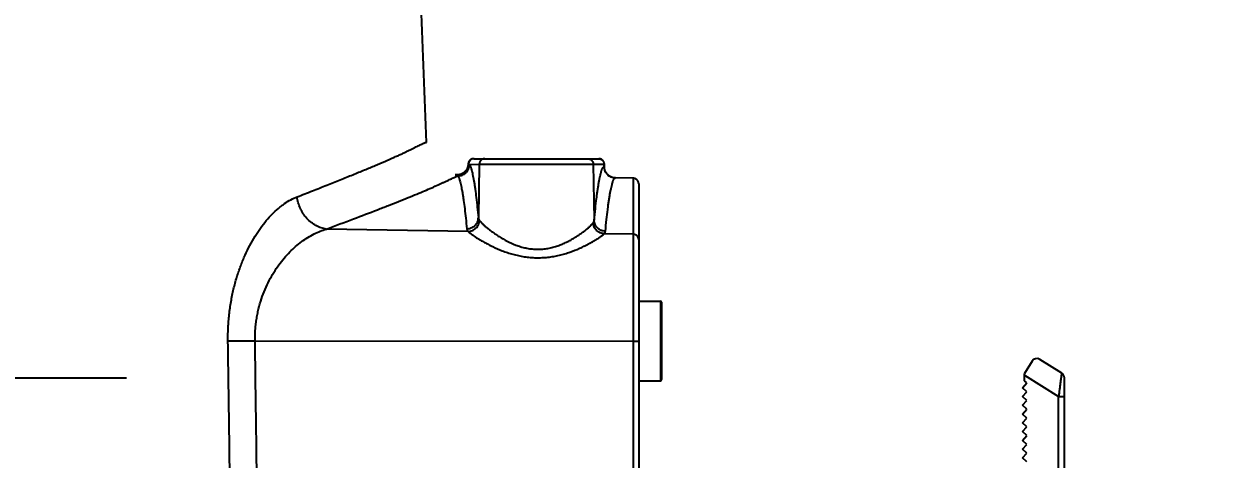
# Model space of a CAD drawing. Header units: millimetres. Extents: x 4086 to 8300, y 123 to 1549.
# Drawn here: x 7043.86 to 7069.96, y 682.67 to 692.22 of the extents above; entities that cross this region are included whole.
import ezdxf

# ---------------------------------------------------------------- set-up
doc = ezdxf.new("R2010")
doc.units = ezdxf.units.MM
doc.layers.add('外形图', color=7, linetype='Continuous')
doc.layers.add('尺寸标注', color=7, linetype='Continuous')
doc.styles.add('思源黑', font='SourceHanSansCN-Normal.ttf')
doc.dimstyles.new('尺寸标注_1_4比例', dxfattribs={"dimtxt": 7, "dimasz": 6, "dimexe": 2, "dimexo": 1.5, "dimgap": 1, "dimtad": 1, "dimdec": 1, "dimlfac": 4, "dimdsep": 46, "dimtxsty": '思源黑', "dimcen": 0.09, "dimadec": 0, "dimazin": 0, "dimtp": 0.01, "dimtm": 0.01, "dimtfac": 1, "dimtdec": 1, "dimtofl": 0, "dimtmove": 0, "dimatfit": 3, "dimfxl": 1, "dimtolj": 1, "dimarcsym": 0})

# ---------------------------------------------------------------- blocks, each defined once
blk = doc.blocks.new('*D773')
at = {"layer": 'Defpoints', "color": 0}
for p in [(7020.362, 711.013), (7034.112, 711.013), (7034.112, 684.456)]:
    blk.add_point(p, dxfattribs=at)
at = {"layer": '尺寸标注', "color": 0, "lineweight": -2}
for p, q in [((7020.362, 709.513), (7020.362, 682.456)), ((7034.112, 709.513), (7034.112, 682.456)), ((7014.362, 684.456), (6988.91, 684.456)), ((7040.112, 684.456), (7046.112, 684.456))]:
    blk.add_line(p, q, dxfattribs=at)
at = {"layer": '尺寸标注', "color": 0}
for points in [[(7014.362, 683.456), (7014.362, 685.456), (7020.362, 684.456)], [(7040.112, 685.456), (7040.112, 683.456), (7034.112, 684.456)]]:
    blk.add_solid(points, dxfattribs=at)
at = {"layer": '尺寸标注', "color": 0, "insert": (6994.768, 689.018), "char_height": 7, "attachment_point": 5, "style": '思源黑'}
blk.add_mtext('\\A1;55', dxfattribs=at)
blk = doc.blocks.new('*D777')
at = {"layer": 'Defpoints', "color": 0}
for p in [(7031.612, 736.013), (7057.329, 648.513), (7087.573, 648.513)]:
    blk.add_point(p, dxfattribs=at)
at = {"layer": '尺寸标注', "color": 0, "lineweight": -2}
for p, q in [((7033.112, 736.013), (7089.573, 736.013)), ((7087.573, 730.013), (7087.573, 654.513)), ((7058.829, 648.513), (7089.573, 648.513))]:
    blk.add_line(p, q, dxfattribs=at)
at = {"layer": '尺寸标注', "color": 0}
for points in [[(7088.573, 730.013), (7086.573, 730.013), (7087.573, 736.013)], [(7086.573, 654.513), (7088.573, 654.513), (7087.573, 648.513)]]:
    blk.add_solid(points, dxfattribs=at)
at = {"layer": '尺寸标注', "color": 0, "insert": (7082.944, 692.263), "char_height": 7, "attachment_point": 5, "rotation": 90, "style": '思源黑'}
blk.add_mtext('\\A1;350', dxfattribs=at)
blk = doc.blocks.new('*D778')
at = {"layer": 'Defpoints', "color": 0}
for p in [(7016.632, 843.388), (7057.329, 648.513), (7111.22, 648.513)]:
    blk.add_point(p, dxfattribs=at)
at = {"layer": '尺寸标注', "color": 0, "lineweight": -2}
for p, q in [((7018.132, 843.388), (7113.22, 843.388)), ((7111.22, 837.388), (7111.22, 654.513)), ((7058.829, 648.513), (7113.22, 648.513))]:
    blk.add_line(p, q, dxfattribs=at)
at = {"layer": '尺寸标注', "color": 0}
for points in [[(7112.22, 837.388), (7110.22, 837.388), (7111.22, 843.388)], [(7110.22, 654.513), (7112.22, 654.513), (7111.22, 648.513)]]:
    blk.add_solid(points, dxfattribs=at)
at = {"layer": '尺寸标注', "color": 0, "insert": (7106.596, 745.95), "char_height": 7, "attachment_point": 5, "rotation": 90, "style": '思源黑'}
blk.add_mtext('\\A1;779.5', dxfattribs=at)

msp = doc.modelspace()

# ---------------------------------------------------------------- linework, layer by layer
at = {"layer": '外形图'}
for p, q in [((7053.6437, 689.1316), (7053.8602, 689.14)), ((7053.741, 689.2628), (7056.4831, 689.2628)), ((7053.8602, 689.14), (7053.8397, 687.9648)), ((7053.8602, 689.14), (7056.6019, 689.14)), ((7056.3639, 689.14), (7056.3854, 687.9105)), ((7056.6029, 689.0846), (7056.6019, 689.14)), ((7056.6019, 689.14), (7056.6081, 689.14)), ((7056.6091, 689.0822), (7056.6081, 689.14)), ((7056.8484, 688.839), (7056.8503, 688.8391)), ((7057.2393, 688.8323), (7056.8503, 688.8391)), ((7057.2393, 688.8323), (7057.2393, 648.6419)), ((7057.3621, 688.7073), (7057.3621, 648.6378)), ((7057.3621, 688.452), (7057.3621, 688.4529)), ((7053.6163, 687.6657), (7050.504, 687.7188)), ((7057.2393, 687.6038), (7056.6023, 687.6147)), ((7057.3621, 686.1378), (7057.8371, 686.1378)), ((7057.8371, 686.1378), (7057.8371, 684.3878)), ((7057.8621, 686.1128), (7057.8621, 684.4128)), ((7057.2393, 685.2515), (7048.9351, 685.257)), ((7066.0011, 684.8165), (7065.835, 684.5509)), ((7066.6513, 684.5576), (7066.1733, 684.8563)), ((7065.8351, 684.3859), (7065.8351, 684.5509)), ((7065.8351, 684.513), (7066.5851, 684.0443)), ((7066.7101, 681.6518), (7066.7101, 684.4516)), ((7057.3621, 684.3878), (7057.8371, 684.3878)), ((7065.7892, 684.2355), (7065.8851, 684.3399)), ((7065.8851, 684.1474), (7065.7892, 684.2355)), ((7065.7892, 684.043), (7065.8851, 684.1474)), ((7065.8851, 684.3399), (7065.8351, 684.3859)), ((7065.8851, 683.9549), (7065.7892, 684.043)), ((7065.7892, 683.8505), (7065.8851, 683.9549)), ((7066.5851, 681.7503), (7066.5851, 684.0443)), ((7065.8851, 683.7624), (7065.7892, 683.8505)), ((7065.7892, 683.658), (7065.8851, 683.7624)), ((7065.8851, 683.5699), (7065.7892, 683.658)), ((7065.7892, 683.4655), (7065.8851, 683.5699)), ((7065.8851, 683.3774), (7065.7892, 683.4655)), ((7065.7892, 683.273), (7065.8851, 683.3774)), ((7065.8851, 683.1849), (7065.7892, 683.273)), ((7065.7892, 683.0805), (7065.8851, 683.1849)), ((7065.8851, 682.9924), (7065.7892, 683.0805)), ((7065.7892, 682.888), (7065.8851, 682.9924)), ((7065.8851, 682.7999), (7065.7892, 682.888)), ((7065.7892, 682.6955), (7065.8851, 682.7999)), ((7065.8851, 682.6074), (7065.7892, 682.6955))]:
    msp.add_line(p, q, dxfattribs=at)
for points in [[(7053.6161, 689.1442), (7053.6159, 689.1396), (7053.6157, 689.1359), (7053.6154, 689.1321), (7053.615, 689.1283), (7053.6146, 689.1245), (7053.6141, 689.1206), (7053.6136, 689.1167), (7053.6129, 689.1128), (7053.6122, 689.1088), (7053.6115, 689.1048), (7053.6106, 689.1008), (7053.6097, 689.0967), (7053.6087, 689.0927), (7053.6077, 689.0886), (7053.6065, 689.0845), (7053.6053, 689.0804), (7053.604, 689.0763), (7053.6026, 689.0722), (7053.6012, 689.0681), (7053.5996, 689.064), (7053.598, 689.0599), (7053.5963, 689.0558), (7053.5945, 689.0517), (7053.5926, 689.0476), (7053.5907, 689.0436), (7053.5886, 689.0396), (7053.5865, 689.0356), (7053.5844, 689.0316), (7053.5821, 689.0277), (7053.5798, 689.0238), (7053.5773, 689.0199), (7053.5749, 689.0161), (7053.5723, 689.0123), (7053.5697, 689.0085), (7053.5669, 689.0048), (7053.5642, 689.0012), (7053.5613, 688.9976), (7053.5584, 688.994), (7053.5554, 688.9905), (7053.5524, 688.9871), (7053.5493, 688.9837), (7053.5461, 688.9804), (7053.5429, 688.9771), (7053.5396, 688.9739), (7053.5363, 688.9708), (7053.5329, 688.9677), (7053.5294, 688.9647), (7053.5259, 688.9617), (7053.5224, 688.9589), (7053.5188, 688.9561), (7053.5151, 688.9533), (7053.5115, 688.9507), (7053.5078, 688.9481), (7053.504, 688.9456), (7053.5002, 688.9432), (7053.4964, 688.9408), (7053.4926, 688.9385), (7053.4888, 688.9363), (7053.4849, 688.9342), (7053.481, 688.9322), (7053.4771, 688.9302), (7053.4732, 688.9283), (7053.4692, 688.9265), (7053.4653, 688.9248), (7053.4614, 688.9232), (7053.4575, 688.9216), (7053.4536, 688.9202), (7053.4497, 688.9188), (7053.4458, 688.9175), (7053.442, 688.9162), (7053.4382, 688.9151), (7053.4344, 688.914), (7053.4307, 688.913), (7053.427, 688.912), (7053.4233, 688.9112), (7053.4196, 688.9103), (7053.416, 688.9096), (7053.4124, 688.9089), (7053.4089, 688.9083), (7053.4054, 688.9077), (7053.402, 688.9072), (7053.3985, 688.9068), (7053.3952, 688.9064), (7053.3918, 688.906), (7053.3886, 688.9057), (7053.3853, 688.9055), (7053.3821, 688.9053), (7053.379, 688.9051), (7053.3759, 688.905), (7053.3728, 688.9049), (7053.3698, 688.9049), (7053.3668, 688.9049), (7053.3638, 688.9049), (7053.3609, 688.905), (7053.3581, 688.9051), (7053.3552, 688.9052), (7053.3524, 688.9054), (7053.3497, 688.9056), (7053.347, 688.9058), (7053.3443, 688.906), (7053.3416, 688.9063), (7053.339, 688.9066), (7053.3364, 688.9069), (7053.3339, 688.9073), (7053.3314, 688.9077), (7053.3293, 688.908)], [(7053.741, 689.2628), (7053.7389, 689.2628), (7053.7366, 689.2627), (7053.7341, 689.2626), (7053.7316, 689.2624), (7053.729, 689.2622), (7053.7265, 689.262), (7053.724, 689.2616), (7053.7215, 689.2613), (7053.7189, 689.2608), (7053.7165, 689.2604), (7053.714, 689.2599), (7053.7115, 689.2593), (7053.709, 689.2587), (7053.7066, 689.258), (7053.7041, 689.2573), (7053.7017, 689.2565), (7053.6993, 689.2557), (7053.6969, 689.2548), (7053.6945, 689.2539), (7053.6922, 689.2529), (7053.6899, 689.2519), (7053.6876, 689.2508), (7053.6853, 689.2497), (7053.683, 689.2486), (7053.6808, 689.2474), (7053.6785, 689.2461), (7053.6764, 689.2448), (7053.6742, 689.2435), (7053.6721, 689.2421), (7053.67, 689.2407), (7053.6679, 689.2392), (7053.6658, 689.2377), (7053.6638, 689.2362), (7053.6618, 689.2346), (7053.6599, 689.2329), (7053.658, 689.2313), (7053.6561, 689.2296), (7053.6542, 689.2278), (7053.6524, 689.226), (7053.6506, 689.2242), (7053.6489, 689.2224), (7053.6472, 689.2205), (7053.6455, 689.2185), (7053.6439, 689.2166), (7053.6423, 689.2146), (7053.6408, 689.2126), (7053.6393, 689.2105), (7053.6378, 689.2084), (7053.6364, 689.2063), (7053.635, 689.2042), (7053.6337, 689.202), (7053.6324, 689.1998), (7053.6312, 689.1976), (7053.63, 689.1954), (7053.6289, 689.1931), (7053.6278, 689.1908), (7053.6267, 689.1885), (7053.6257, 689.1862), (7053.6247, 689.1838), (7053.6238, 689.1814), (7053.623, 689.179), (7053.6221, 689.1766), (7053.6214, 689.1742), (7053.6207, 689.1718), (7053.62, 689.1693), (7053.6194, 689.1668), (7053.6188, 689.1644), (7053.6183, 689.1619), (7053.6178, 689.1594), (7053.6174, 689.1569), (7053.6171, 689.1544), (7053.6167, 689.1518), (7053.6165, 689.1493), (7053.6163, 689.1468), (7053.6161, 689.1442)], [(7056.6081, 689.14), (7056.608, 689.1423), (7056.6079, 689.1448), (7056.6077, 689.1474), (7056.6075, 689.1499), (7056.6072, 689.1524), (7056.6069, 689.1549), (7056.6065, 689.1574), (7056.6061, 689.1599), (7056.6056, 689.1624), (7056.6051, 689.1648), (7056.6046, 689.1673), (7056.6039, 689.1697), (7056.6033, 689.1722), (7056.6025, 689.1746), (7056.6018, 689.177), (7056.601, 689.1794), (7056.6001, 689.1818), (7056.5992, 689.1841), (7056.5982, 689.1864), (7056.5972, 689.1888), (7056.5962, 689.1911), (7056.5951, 689.1933), (7056.5939, 689.1956), (7056.5927, 689.1978), (7056.5915, 689.2), (7056.5902, 689.2022), (7056.5889, 689.2043), (7056.5875, 689.2065), (7056.5861, 689.2086), (7056.5847, 689.2106), (7056.5832, 689.2127), (7056.5817, 689.2147), (7056.5801, 689.2166), (7056.5785, 689.2186), (7056.5768, 689.2205), (7056.5751, 689.2224), (7056.5734, 689.2242), (7056.5716, 689.226), (7056.5698, 689.2278), (7056.568, 689.2295), (7056.5661, 689.2312), (7056.5642, 689.2329), (7056.5623, 689.2345), (7056.5603, 689.2361), (7056.5583, 689.2376), (7056.5563, 689.2391), (7056.5542, 689.2406), (7056.5521, 689.242), (7056.55, 689.2434), (7056.5479, 689.2447), (7056.5457, 689.246), (7056.5435, 689.2472), (7056.5413, 689.2484), (7056.539, 689.2496), (7056.5368, 689.2507), (7056.5345, 689.2517), (7056.5322, 689.2528), (7056.5298, 689.2537), (7056.5275, 689.2546), (7056.5251, 689.2555), (7056.5227, 689.2563), (7056.5203, 689.2571), (7056.5179, 689.2579), (7056.5155, 689.2585), (7056.513, 689.2592), (7056.5106, 689.2597), (7056.5081, 689.2603), (7056.5056, 689.2608), (7056.5031, 689.2612), (7056.5006, 689.2616), (7056.4981, 689.2619), (7056.4956, 689.2622), (7056.4931, 689.2624), (7056.4906, 689.2626), (7056.4881, 689.2627), (7056.4856, 689.2628), (7056.4831, 689.2628)], [(7056.8503, 688.8391), (7056.8476, 688.8391), (7056.8446, 688.8393), (7056.8417, 688.8394), (7056.8387, 688.8396), (7056.8356, 688.8398), (7056.8326, 688.8401), (7056.8296, 688.8404), (7056.8265, 688.8407), (7056.8234, 688.8411), (7056.8203, 688.8415), (7056.8172, 688.842), (7056.814, 688.8425), (7056.8108, 688.8431), (7056.8076, 688.8437), (7056.8044, 688.8444), (7056.8012, 688.8451), (7056.7979, 688.8458), (7056.7946, 688.8467), (7056.7913, 688.8475), (7056.788, 688.8485), (7056.7847, 688.8494), (7056.7813, 688.8505), (7056.7779, 688.8516), (7056.7745, 688.8528), (7056.7711, 688.854), (7056.7676, 688.8553), (7056.7642, 688.8567), (7056.7607, 688.8581), (7056.7572, 688.8596), (7056.7537, 688.8612), (7056.7501, 688.8628), (7056.7466, 688.8645), (7056.743, 688.8664), (7056.7395, 688.8682), (7056.7359, 688.8702), (7056.7323, 688.8722), (7056.7287, 688.8744), (7056.7251, 688.8766), (7056.7216, 688.8789), (7056.718, 688.8812), (7056.7144, 688.8837), (7056.7109, 688.8862), (7056.7073, 688.8889), (7056.7038, 688.8916), (7056.7003, 688.8944), (7056.6968, 688.8973), (7056.6934, 688.9002), (7056.69, 688.9033), (7056.6866, 688.9064), (7056.6833, 688.9096), (7056.68, 688.9129), (7056.6767, 688.9163), (7056.6735, 688.9197), (7056.6704, 688.9233), (7056.6673, 688.9269), (7056.6643, 688.9305), (7056.6613, 688.9343), (7056.6584, 688.9381), (7056.6556, 688.9419), (7056.6528, 688.9459), (7056.6501, 688.9499), (7056.6475, 688.9539), (7056.645, 688.958), (7056.6425, 688.9622), (7056.6401, 688.9664), (7056.6378, 688.9706), (7056.6356, 688.9749), (7056.6335, 688.9793), (7056.6314, 688.9836), (7056.6294, 688.988), (7056.6276, 688.9925), (7056.6258, 688.9969), (7056.6241, 689.0014), (7056.6225, 689.0059), (7056.621, 689.0105), (7056.6196, 689.015), (7056.6183, 689.0196), (7056.617, 689.0241), (7056.6159, 689.0287), (7056.6148, 689.0332), (7056.6139, 689.0378), (7056.613, 689.0423), (7056.6122, 689.0469), (7056.6115, 689.0514), (7056.6109, 689.0559), (7056.6104, 689.0604), (7056.61, 689.0649), (7056.6096, 689.0693), (7056.6094, 689.0737), (7056.6092, 689.078), (7056.6091, 689.0822)], [(7057.3621, 688.7073), (7057.362, 688.7098), (7057.362, 688.7124), (7057.3618, 688.7149), (7057.3617, 688.7174), (7057.3614, 688.7199), (7057.3612, 688.7224), (7057.3608, 688.7249), (7057.3604, 688.7274), (7057.36, 688.7299), (7057.3595, 688.7324), (7057.359, 688.7349), (7057.3584, 688.7373), (7057.3578, 688.7398), (7057.3571, 688.7422), (7057.3564, 688.7446), (7057.3556, 688.747), (7057.3548, 688.7494), (7057.3539, 688.7518), (7057.353, 688.7541), (7057.352, 688.7564), (7057.351, 688.7587), (7057.3499, 688.761), (7057.3488, 688.7633), (7057.3477, 688.7656), (7057.3465, 688.7678), (7057.3452, 688.77), (7057.3439, 688.7721), (7057.3426, 688.7743), (7057.3412, 688.7764), (7057.3398, 688.7785), (7057.3384, 688.7806), (7057.3369, 688.7826), (7057.3353, 688.7846), (7057.3338, 688.7866), (7057.3321, 688.7885), (7057.3305, 688.7904), (7057.3288, 688.7923), (7057.327, 688.7941), (7057.3253, 688.7959), (7057.3235, 688.7977), (7057.3216, 688.7994), (7057.3197, 688.8011), (7057.3178, 688.8027), (7057.3159, 688.8043), (7057.3139, 688.8059), (7057.3119, 688.8074), (7057.3099, 688.8089), (7057.3078, 688.8104), (7057.3057, 688.8118), (7057.3036, 688.8131), (7057.3014, 688.8145), (7057.2993, 688.8157), (7057.2971, 688.817), (7057.2948, 688.8182), (7057.2926, 688.8193), (7057.2903, 688.8204), (7057.288, 688.8215), (7057.2857, 688.8225), (7057.2834, 688.8234), (7057.281, 688.8243), (7057.2786, 688.8252), (7057.2763, 688.826), (7057.2738, 688.8268), (7057.2714, 688.8275), (7057.269, 688.8282), (7057.2665, 688.8288), (7057.2641, 688.8294), (7057.2616, 688.8299), (7057.2591, 688.8304), (7057.2567, 688.8308), (7057.2542, 688.8311), (7057.2517, 688.8315), (7057.2491, 688.8317), (7057.2466, 688.832), (7057.2441, 688.8321), (7057.2416, 688.8322), (7057.2393, 688.8323)]]:
    msp.add_lwpolyline(points, dxfattribs=at)
for centre, radius, start, end in [((5453.7146, 629.6699), 1600.1105, 2.1470933, 2.3629918), ((7057.8371, 686.1128), 0.025, 0, 90), ((7066.1071, 684.7503), 0.125, 58, 148), ((7057.8371, 684.4128), 0.025, 270, 0), ((7066.5851, 684.4516), 0.125, 0, 58)]:
    msp.add_arc(centre, radius, start, end, dxfattribs=at)
for points, knots in [([(7049.8592, 688.425), (7049.971, 688.4687), (7050.1882, 688.5539), (7050.504, 688.6787), (7050.7998, 688.7968), (7051.0754, 688.9081), (7051.3304, 689.0125), (7051.5644, 689.1101), (7051.777, 689.2006), (7051.9406, 689.272), (7052.0606, 689.3257), (7052.1424, 689.3629), (7052.2188, 689.3983), (7052.2895, 689.4318), (7052.3547, 689.4633), (7052.4142, 689.4925), (7052.4682, 689.5193), (7052.5165, 689.5433), (7052.5592, 689.5642), (7052.5913, 689.5796), (7052.6142, 689.5903), (7052.6292, 689.5971), (7052.6428, 689.603), (7052.655, 689.608), (7052.6657, 689.6122), (7052.6751, 689.6156), (7052.683, 689.6181), (7052.6895, 689.6197), (7052.6941, 689.6205), (7052.697, 689.6207), (7052.6986, 689.6206), (7052.7, 689.6203), (7052.701, 689.6198), (7052.7016, 689.6191), (7052.7017, 689.6185), (7052.7017, 689.6182)], [0, 0, 0, 0, 0.1166994, 0.2267368, 0.3299816, 0.4263098, 0.515605, 0.5977577, 0.6726658, 0.7402337, 0.7712371, 0.8003719, 0.8276279, 0.8529957, 0.8764512, 0.8979592, 0.9174782, 0.9349672, 0.9503894, 0.9637144, 0.9695829, 0.9749197, 0.979724, 0.9839956, 0.9877356, 0.9909469, 0.9936334, 0.9958019, 0.9974643, 0.998113, 0.9986464, 0.9990745, 0.999416, 0.9997064, 1, 1, 1, 1]), ([(7053.3364, 688.9064), (7053.3539, 688.9038), (7053.3895, 688.9025), (7053.442, 688.9117), (7053.4915, 688.9318), (7053.5355, 688.9618), (7053.5723, 689.0005), (7053.6001, 689.0461), (7053.6177, 689.0964), (7053.6221, 689.1318), (7053.6224, 689.1494)], [0, 0, 0, 0, 0.1249806, 0.249967, 0.3749603, 0.4999609, 0.6249676, 0.7499781, 0.8749899, 1, 1, 1, 1]), ([(7053.3894, 688.8861), (7053.4057, 688.8859), (7053.4385, 688.8885), (7053.4859, 688.902), (7053.5298, 688.9245), (7053.5685, 688.9551), (7053.6004, 688.9927), (7053.6244, 689.0357), (7053.6396, 689.0826), (7053.6434, 689.1153), (7053.6437, 689.1316)], [0, 0, 0, 0, 0.124989, 0.2499904, 0.3750001, 0.5000132, 0.6250242, 0.7500282, 0.875021, 1, 1, 1, 1]), ([(7053.6161, 689.143), (7053.6161, 689.1431), (7053.6162, 689.1433), (7053.6165, 689.1434), (7053.617, 689.1435), (7053.6177, 689.1435), (7053.6185, 689.1435), (7053.6201, 689.1434), (7053.6213, 689.1432), (7053.6222, 689.1431)], [0, 0, 0, 0, 0.0361406, 0.0880714, 0.1657799, 0.2722774, 0.4086226, 0.5752528, 1, 1, 1, 1]), ([(7053.7472, 689.2628), (7053.7391, 689.2628), (7053.7229, 689.2612), (7053.6996, 689.2542), (7053.678, 689.2428), (7053.659, 689.2275), (7053.6434, 689.2088), (7053.6316, 689.1875), (7053.6242, 689.1642), (7053.6224, 689.1481), (7053.6222, 689.14)], [0, 0, 0, 0, 0.1249856, 0.2499728, 0.3749643, 0.4999613, 0.6249639, 0.7499719, 0.8749842, 1, 1, 1, 1]), ([(7053.6222, 689.14), (7053.6227, 689.14), (7053.6237, 689.1403), (7053.625, 689.141), (7053.6263, 689.1418), (7053.6276, 689.1424), (7053.6291, 689.1424), (7053.6304, 689.1421), (7053.6317, 689.1416), (7053.6335, 689.1407), (7053.6356, 689.1397), (7053.6384, 689.1389), (7053.6412, 689.1393), (7053.6429, 689.1398), (7053.6438, 689.14)], [0, 0, 0, 0, 0.0613853, 0.1289178, 0.1977915, 0.2617935, 0.3211035, 0.3812864, 0.4443307, 0.5093193, 0.6379236, 0.7590502, 0.8783876, 1, 1, 1, 1]), ([(7053.6437, 689.1316), (7053.6461, 689.1287), (7053.6509, 689.122), (7053.6574, 689.1104), (7053.6639, 689.0966), (7053.6704, 689.0805), (7053.6768, 689.0622), (7053.6858, 689.034), (7053.6966, 688.9941), (7053.7091, 688.9411), (7053.7215, 688.882), (7053.7339, 688.8172), (7053.7462, 688.7467), (7053.7584, 688.6705), (7053.775, 688.557), (7053.7954, 688.3996), (7053.8186, 688.191), (7053.8327, 688.0432), (7053.8397, 687.9648)], [0, 0, 0, 0, 0.0095354, 0.0207051, 0.0335787, 0.0481809, 0.0644797, 0.0824216, 0.1229372, 0.1689454, 0.2197743, 0.2752932, 0.3354949, 0.4004632, 0.4703012, 0.6250881, 0.8011071, 1, 1, 1, 1]), ([(7053.9852, 689.2628), (7053.9771, 689.2628), (7053.9609, 689.2612), (7053.9376, 689.2542), (7053.916, 689.2428), (7053.897, 689.2275), (7053.8814, 689.2088), (7053.8696, 689.1875), (7053.8622, 689.1642), (7053.8604, 689.1481), (7053.8602, 689.14)], [0, 0, 0, 0, 0.1249854, 0.2499725, 0.3749639, 0.4999608, 0.6249637, 0.749972, 0.8749845, 1, 1, 1, 1]), ([(7056.239, 689.2628), (7056.247, 689.2628), (7056.2632, 689.2612), (7056.2866, 689.2542), (7056.3081, 689.2428), (7056.3271, 689.2275), (7056.3428, 689.2088), (7056.3545, 689.1875), (7056.3619, 689.1642), (7056.3638, 689.1481), (7056.3639, 689.14)], [0, 0, 0, 0, 0.1249854, 0.2499725, 0.3749639, 0.4999608, 0.6249637, 0.749972, 0.8749845, 1, 1, 1, 1]), ([(7056.477, 689.2628), (7056.485, 689.2628), (7056.5012, 689.2612), (7056.5246, 689.2542), (7056.5461, 689.2428), (7056.5651, 689.2275), (7056.5808, 689.2088), (7056.5925, 689.1875), (7056.5999, 689.1642), (7056.6018, 689.1481), (7056.6019, 689.14)], [0, 0, 0, 0, 0.1249854, 0.2499725, 0.3749639, 0.4999608, 0.6249637, 0.749972, 0.8749845, 1, 1, 1, 1]), ([(7050.504, 687.7188), (7050.7014, 687.7924), (7051.0754, 687.9327), (7051.5289, 688.1058), (7051.8598, 688.2344), (7052.0837, 688.3226), (7052.2911, 688.4057), (7052.4817, 688.4835), (7052.6552, 688.556), (7052.8117, 688.623), (7052.9311, 688.6758), (7053.018, 688.7153), (7053.0934, 688.7502), (7053.1766, 688.7894), (7053.2525, 688.8254), (7053.3044, 688.8495), (7053.3367, 688.8641), (7053.3645, 688.8762), (7053.3816, 688.8831), (7053.3894, 688.8861)], [0, 0, 0, 0, 0.202962, 0.3848443, 0.4676805, 0.5450152, 0.61678, 0.6829108, 0.7433471, 0.7980315, 0.8469089, 0.8691557, 0.8899353, 0.926986, 0.9578194, 0.9708317, 0.9822092, 0.9919348, 1, 1, 1, 1]), ([(7053.3293, 688.908), (7053.3304, 688.9078), (7053.3328, 688.9073), (7053.3351, 688.9067), (7053.3364, 688.9064)], [0, 0, 0, 0, 0.446726, 1, 1, 1, 1]), ([(7053.3364, 688.9064), (7053.3403, 688.9054), (7053.3484, 688.9028), (7053.3611, 688.898), (7053.3748, 688.8923), (7053.3844, 688.8882), (7053.3894, 688.8861)], [0, 0, 0, 0, 0.2117425, 0.4500437, 0.7135634, 1, 1, 1, 1]), ([(7053.3894, 688.8861), (7053.3918, 688.8832), (7053.3966, 688.8766), (7053.4032, 688.865), (7053.4097, 688.8512), (7053.4162, 688.8352), (7053.4226, 688.817), (7053.4315, 688.7889), (7053.4424, 688.7491), (7053.4549, 688.6963), (7053.4673, 688.6375), (7053.4797, 688.573), (7053.492, 688.5028), (7053.5041, 688.4269), (7053.5208, 688.3139), (7053.5411, 688.1572), (7053.5643, 687.9496), (7053.5784, 687.8025), (7053.5855, 687.7243)], [0, 0, 0, 0, 0.0095527, 0.0207392, 0.0336348, 0.0482525, 0.064569, 0.0825287, 0.1230601, 0.1691031, 0.219951, 0.2754554, 0.3356551, 0.4006197, 0.4704463, 0.625195, 0.8011635, 1, 1, 1, 1]), ([(7056.3854, 687.9105), (7056.393, 687.996), (7056.4085, 688.1561), (7056.4305, 688.3494), (7056.4485, 688.4881), (7056.4617, 688.581), (7056.4751, 688.6668), (7056.4885, 688.7455), (7056.5021, 688.8173), (7056.5138, 688.8727), (7056.5233, 688.9136), (7056.5303, 688.9414), (7056.5372, 688.9673), (7056.5442, 688.9908), (7056.5513, 689.012), (7056.5584, 689.0306), (7056.5655, 689.0465), (7056.5727, 689.0597), (7056.5799, 689.0702), (7056.5873, 689.0779), (7056.5949, 689.0829), (7056.6003, 689.0844), (7056.6029, 689.0846)], [0, 0, 0, 0, 0.2131802, 0.3993378, 0.4829579, 0.5605629, 0.6323185, 0.6983709, 0.7588433, 0.8137432, 0.8390734, 0.8628955, 0.8850654, 0.9054431, 0.9239145, 0.9404023, 0.9548492, 0.9672583, 0.9777121, 0.9863821, 0.9936235, 1, 1, 1, 1]), ([(7056.6029, 689.0846), (7056.6038, 689.0847), (7056.605, 689.0847), (7056.6066, 689.0845), (7056.6077, 689.0842), (7056.6086, 689.0837), (7056.609, 689.0829), (7056.6091, 689.0824), (7056.6091, 689.0822)], [0, 0, 0, 0, 0.3628451, 0.5071287, 0.6292567, 0.8219027, 0.908382, 1, 1, 1, 1]), ([(7056.8484, 688.839), (7056.8324, 688.8393), (7056.8005, 688.8429), (7056.7545, 688.8574), (7056.7121, 688.8804), (7056.675, 688.9111), (7056.6443, 688.9483), (7056.6213, 688.9907), (7056.6068, 689.0367), (7056.6032, 689.0686), (7056.6029, 689.0846)], [0, 0, 0, 0, 0.1249839, 0.2499714, 0.3749635, 0.4999614, 0.6249651, 0.7499739, 0.8749864, 1, 1, 1, 1]), ([(7056.6309, 687.6701), (7056.6386, 687.7552), (7056.654, 687.9145), (7056.676, 688.1069), (7056.6941, 688.245), (7056.7072, 688.3375), (7056.7206, 688.4229), (7056.734, 688.5012), (7056.7476, 688.5727), (7056.7613, 688.6373), (7056.7731, 688.6866), (7056.7827, 688.7221), (7056.7897, 688.7455), (7056.7968, 688.7666), (7056.8039, 688.7852), (7056.811, 688.8011), (7056.8182, 688.8142), (7056.8255, 688.8247), (7056.8328, 688.8324), (7056.8404, 688.8374), (7056.8458, 688.8388), (7056.8484, 688.839)], [0, 0, 0, 0, 0.2130829, 0.3991593, 0.4827478, 0.5603257, 0.6320676, 0.6981127, 0.758562, 0.8134745, 0.8626662, 0.8848434, 0.9052354, 0.9237293, 0.9402381, 0.9547094, 0.9671457, 0.9776201, 0.9863207, 0.9935918, 1, 1, 1, 1]), ([(7048.3412, 685.2603), (7048.3397, 685.3584), (7048.3422, 685.5053), (7048.3545, 685.7001), (7048.368, 685.8446), (7048.3859, 685.9873), (7048.408, 686.1279), (7048.4342, 686.266), (7048.474, 686.4453), (7048.5325, 686.6616), (7048.6166, 686.9093), (7048.7122, 687.142), (7048.8177, 687.3583), (7048.9316, 687.5574), (7049.0525, 687.7388), (7049.1788, 687.9018), (7049.3095, 688.0461), (7049.4229, 688.1518), (7049.5149, 688.2263), (7049.6045, 688.2919), (7049.7174, 688.362), (7049.8121, 688.4065), (7049.8592, 688.425)], [0, 0, 0, 0, 0.0797141, 0.1193019, 0.1586159, 0.1975862, 0.2361486, 0.2742498, 0.3118408, 0.385299, 0.456207, 0.5243376, 0.5895244, 0.6516428, 0.7106254, 0.7664494, 0.8191074, 0.8686486, 0.8922896, 0.9151968, 0.9588909, 1, 1, 1, 1]), ([(7050.504, 687.7188), (7050.4843, 687.7213), (7050.4449, 687.7283), (7050.3667, 687.7498), (7050.2716, 687.7911), (7050.1661, 687.8608), (7050.0717, 687.949), (7049.9912, 688.0528), (7049.9272, 688.169), (7049.8816, 688.294), (7049.8643, 688.3812), (7049.8592, 688.425)], [0, 0, 0, 0, 0.058116, 0.1169128, 0.2366099, 0.3593361, 0.4848338, 0.6125262, 0.7415983, 0.8710905, 1, 1, 1, 1]), ([(7053.5855, 687.7243), (7053.6018, 687.7241), (7053.6345, 687.7268), (7053.6817, 687.7401), (7053.7255, 687.7622), (7053.7641, 687.7921), (7053.7961, 687.8288), (7053.8202, 687.871), (7053.8355, 687.9168), (7053.8394, 687.9488), (7053.8397, 687.9648)], [0, 0, 0, 0, 0.126141, 0.2521899, 0.3779612, 0.5033108, 0.6281575, 0.7524956, 0.8763969, 1, 1, 1, 1]), ([(7053.6163, 687.6657), (7053.6319, 687.6661), (7053.6633, 687.6699), (7053.7086, 687.6842), (7053.7507, 687.7068), (7053.7881, 687.7368), (7053.8194, 687.773), (7053.8435, 687.8142), (7053.8595, 687.8589), (7053.8644, 687.8902), (7053.8653, 687.9058)], [0, 0, 0, 0, 0.1239417, 0.2487774, 0.3742794, 0.5001287, 0.6259587, 0.7514057, 0.8761582, 1, 1, 1, 1]), ([(7053.8397, 687.9648), (7053.8401, 687.9598), (7053.8418, 687.9498), (7053.847, 687.9349), (7053.8549, 687.92), (7053.8616, 687.9105), (7053.8653, 687.9058)], [0, 0, 0, 0, 0.2269962, 0.4657661, 0.7219533, 1, 1, 1, 1]), ([(7053.8653, 687.9058), (7053.8694, 687.9007), (7053.8783, 687.89), (7053.893, 687.8735), (7053.91, 687.8557), (7053.9364, 687.8294), (7053.9745, 687.794), (7054.026, 687.7493), (7054.0845, 687.7018), (7054.1496, 687.6522), (7054.2209, 687.6016), (7054.3264, 687.5321), (7054.4723, 687.4479), (7054.6316, 687.376), (7054.77, 687.3292), (7054.8613, 687.3058), (7054.9364, 687.2915), (7054.9937, 687.2832), (7055.0515, 687.2775), (7055.129, 687.2734), (7055.2259, 687.2749), (7055.3405, 687.2877), (7055.4518, 687.31), (7055.5586, 687.3405), (7055.6601, 687.3776), (7055.7559, 687.4195), (7055.8459, 687.4649), (7055.9298, 687.5125), (7056.0077, 687.5611), (7056.0793, 687.6097), (7056.1445, 687.6574), (7056.203, 687.7032), (7056.2542, 687.7464), (7056.2919, 687.7807), (7056.318, 687.8063), (7056.3346, 687.8235), (7056.349, 687.8394), (7056.3577, 687.8498), (7056.3616, 687.8548)], [0, 0, 0, 0, 0.0068783, 0.0146526, 0.0232887, 0.0327493, 0.0539837, 0.0780376, 0.1046053, 0.1334081, 0.1641993, 0.1967657, 0.2665004, 0.3414058, 0.3804736, 0.420388, 0.4405998, 0.4609352, 0.4813566, 0.501823, 0.5427078, 0.5832607, 0.6231789, 0.6622182, 0.700193, 0.7369542, 0.7723676, 0.8062954, 0.8385838, 0.8690537, 0.8974966, 0.9236716, 0.9473074, 0.9681076, 0.9773488, 0.9857669, 0.9933278, 1, 1, 1, 1]), ([(7056.3616, 687.8548), (7056.3651, 687.8592), (7056.3713, 687.8681), (7056.3786, 687.8821), (7056.3835, 687.8962), (7056.385, 687.9058), (7056.3854, 687.9105)], [0, 0, 0, 0, 0.2751734, 0.5303471, 0.770085, 1, 1, 1, 1]), ([(7056.6023, 687.6147), (7056.5869, 687.6156), (7056.5563, 687.6202), (7056.5123, 687.6355), (7056.4716, 687.6585), (7056.4356, 687.6885), (7056.4055, 687.7244), (7056.3824, 687.765), (7056.3671, 687.8089), (7056.3625, 687.8395), (7056.3616, 687.8548)], [0, 0, 0, 0, 0.1241409, 0.2490727, 0.3745763, 0.5003576, 0.6260859, 0.7514375, 0.8761383, 1, 1, 1, 1]), ([(7056.6309, 687.6701), (7056.615, 687.6704), (7056.591, 687.6732), (7056.5602, 687.6812), (7056.5302, 687.6921), (7056.495, 687.7109), (7056.464, 687.7359), (7056.4425, 687.7591), (7056.4233, 687.7842), (7056.4041, 687.8187), (7056.3895, 687.8636), (7056.3857, 687.8948), (7056.3854, 687.9105)], [0, 0, 0, 0, 0.1261247, 0.1892235, 0.2522694, 0.3779831, 0.5032741, 0.5658077, 0.6282148, 0.7525194, 0.8764032, 1, 1, 1, 1]), ([(7048.9351, 685.257), (7048.9337, 685.3377), (7048.9367, 685.4585), (7048.9511, 685.6183), (7048.9668, 685.7364), (7048.9873, 685.8525), (7049.0207, 686.0032), (7049.073, 686.1849), (7049.1513, 686.3921), (7049.2427, 686.5857), (7049.3449, 686.7651), (7049.4559, 686.9298), (7049.5742, 687.0799), (7049.7362, 687.2567), (7049.91, 687.4091), (7050.0926, 687.5337), (7050.2284, 687.6108), (7050.365, 687.6731), (7050.4578, 687.7054), (7050.504, 687.7188)], [0, 0, 0, 0, 0.077688, 0.1162315, 0.1544659, 0.192323, 0.2297433, 0.3030652, 0.3741518, 0.4428348, 0.5090378, 0.5727493, 0.6340009, 0.692844, 0.8034983, 0.8555674, 0.9055749, 0.9536626, 1, 1, 1, 1]), ([(7053.5855, 687.7243), (7053.5859, 687.7194), (7053.588, 687.7093), (7053.5943, 687.6945), (7053.6039, 687.6797), (7053.6119, 687.6703), (7053.6163, 687.6657)], [0, 0, 0, 0, 0.2196481, 0.4548993, 0.7131945, 1, 1, 1, 1]), ([(7053.6163, 687.6657), (7053.6214, 687.6608), (7053.6326, 687.6506), (7053.6511, 687.6349), (7053.6724, 687.618), (7053.7059, 687.5928), (7053.754, 687.559), (7053.8189, 687.5164), (7053.8925, 687.4714), (7053.9739, 687.4247), (7054.0626, 687.3774), (7054.1928, 687.3132), (7054.3323, 687.2533), (7054.4804, 687.2004), (7054.5985, 687.1645), (7054.7211, 687.1342), (7054.826, 687.1146), (7054.9115, 687.1027), (7054.9981, 687.0936), (7055.1071, 687.0875), (7055.2378, 687.0888), (7055.3674, 687.099), (7055.4945, 687.1172), (7055.6181, 687.1426), (7055.7372, 687.1742), (7055.8865, 687.2219), (7056.0271, 687.2775), (7056.158, 687.3382), (7056.247, 687.3831), (7056.3285, 687.4277), (7056.4019, 687.4709), (7056.4666, 687.5117), (7056.5143, 687.5443), (7056.5473, 687.5687), (7056.5683, 687.585), (7056.5864, 687.6001), (7056.5973, 687.61), (7056.6023, 687.6147)], [0, 0, 0, 0, 0.0065323, 0.0140253, 0.0224423, 0.0317421, 0.0528119, 0.0768791, 0.1035991, 0.1326548, 0.1637636, 0.1966764, 0.2670505, 0.3041522, 0.342299, 0.3813157, 0.4210134, 0.4410585, 0.4611958, 0.5016169, 0.5420368, 0.5822038, 0.6218841, 0.6608627, 0.6989377, 0.7359346, 0.8059811, 0.8386718, 0.8695209, 0.8982804, 0.9246701, 0.9483768, 0.9690618, 0.9781619, 0.9863764, 0.9936673, 1, 1, 1, 1]), ([(7056.6023, 687.6147), (7056.6064, 687.6191), (7056.6138, 687.6278), (7056.6227, 687.6417), (7056.6285, 687.6558), (7056.6305, 687.6654), (7056.6309, 687.6701)], [0, 0, 0, 0, 0.2838477, 0.5410784, 0.7773249, 1, 1, 1, 1]), ([(7057.3621, 687.4816), (7057.3621, 687.4895), (7057.3605, 687.5054), (7057.3535, 687.5282), (7057.3421, 687.5493), (7057.3268, 687.5679), (7057.3081, 687.5832), (7057.2867, 687.5946), (7057.2635, 687.6019), (7057.2473, 687.6037), (7057.2393, 687.6038)], [0, 0, 0, 0, 0.1236494, 0.2475033, 0.371736, 0.4964634, 0.6217268, 0.7474879, 0.8736346, 1, 1, 1, 1]), ([(7048.9351, 685.257), (7048.8779, 685.2562), (7048.7668, 685.2552), (7048.6078, 685.2552), (7048.4854, 685.2565), (7048.3985, 685.2584), (7048.3595, 685.2596), (7048.3412, 685.2603)], [0, 0, 0, 0, 0.2889754, 0.5613537, 0.8026367, 0.9075247, 1, 1, 1, 1]), ([(7048.4818, 653.2583), (7048.4864, 653.9252), (7048.4957, 655.2588), (7048.5054, 656.9259), (7048.511, 658.2595), (7048.514, 659.2597), (7048.516, 660.26), (7048.5171, 661.2602), (7048.5174, 662.2604), (7048.5166, 663.5939), (7048.5127, 665.9276), (7048.5002, 669.2613), (7048.4796, 672.5949), (7048.4583, 675.2616), (7048.44, 677.2616), (7048.4227, 678.9281), (7048.4076, 680.2613), (7048.3955, 681.2612), (7048.3827, 682.261), (7048.3692, 683.2608), (7048.3554, 684.2606), (7048.346, 684.9271), (7048.3412, 685.2603)], [0, 0, 0, 0, 0.0625123, 0.1250216, 0.1562757, 0.1875298, 0.2187838, 0.2500374, 0.2812907, 0.3125437, 0.3750487, 0.5000539, 0.6250523, 0.6875489, 0.7500436, 0.8125364, 0.843782, 0.8750272, 0.9062718, 0.9375157, 0.9687584, 1, 1, 1, 1]), ([(7049.0642, 653.2484), (7049.0666, 653.5819), (7049.0701, 654.0822), (7049.0748, 654.7492), (7049.0784, 655.2494), (7049.0819, 655.7496), (7049.0852, 656.2498), (7049.0881, 656.75), (7049.0916, 657.417), (7049.0953, 658.2507), (7049.0987, 659.2511), (7049.1011, 660.2515), (7049.103, 661.5854), (7049.1033, 663.2527), (7049.1006, 665.2535), (7049.0952, 667.2542), (7049.0846, 669.9216), (7049.069, 672.589), (7049.0487, 675.2563), (7049.031, 677.2566), (7049.0144, 678.9235), (7048.9997, 680.257), (7048.988, 681.2571), (7048.9756, 682.2571), (7048.9624, 683.2571), (7048.949, 684.2571), (7048.9398, 684.9237), (7048.9351, 685.257)], [0, 0, 0, 0, 0.0312569, 0.0468849, 0.0625125, 0.0781399, 0.0937672, 0.1093945, 0.1250218, 0.1562761, 0.1875303, 0.2187843, 0.250038, 0.3125444, 0.3750495, 0.437553, 0.5000549, 0.6250533, 0.6875498, 0.7500444, 0.8125371, 0.8437827, 0.8750277, 0.9062722, 0.937516, 0.9687586, 1, 1, 1, 1]), ([(7057.3621, 685.2468), (7057.3621, 685.2469), (7057.3619, 685.2471), (7057.3611, 685.2474), (7057.3593, 685.2478), (7057.3564, 685.2482), (7057.3524, 685.2486), (7057.3473, 685.249), (7057.3411, 685.2494), (7057.334, 685.2498), (7057.326, 685.2501), (7057.3171, 685.2504), (7057.3038, 685.2508), (7057.2858, 685.2512), (7057.263, 685.2515), (7057.2473, 685.2515), (7057.2393, 685.2515)], [0, 0, 0, 0, 0.0022164, 0.0062545, 0.021015, 0.0449593, 0.0779707, 0.1197766, 0.1700014, 0.2281826, 0.2937788, 0.3661767, 0.4446979, 0.6171113, 0.8045556, 1, 1, 1, 1]), ([(7066.6513, 684.5576), (7066.6512, 684.5577), (7066.6511, 684.5573), (7066.651, 684.5569), (7066.6508, 684.556), (7066.6505, 684.5548), (7066.6502, 684.5533), (7066.6499, 684.5514), (7066.6495, 684.5491), (7066.6489, 684.5454), (7066.6481, 684.5399), (7066.647, 684.5324), (7066.6457, 684.5235), (7066.6443, 684.5134), (7066.6427, 684.5021), (7066.641, 684.4897), (7066.6392, 684.4762), (7066.6366, 684.4563), (7066.6331, 684.4293), (7066.6286, 684.3946), (7066.6238, 684.357), (7066.6187, 684.3171), (7066.6134, 684.275), (7066.608, 684.2311), (7066.6023, 684.1857), (7066.5947, 684.1233), (7066.5889, 684.076), (7066.5851, 684.0443)], [0, 0, 0, 0, 0.0003342, 0.0013298, 0.0030216, 0.0054078, 0.008483, 0.0122405, 0.0166737, 0.0217755, 0.0339564, 0.0487261, 0.066027, 0.0857841, 0.1078709, 0.132151, 0.1584885, 0.1867464, 0.24848, 0.3163497, 0.3896453, 0.4677162, 0.5499121, 0.6355825, 0.724077, 0.814745, 1, 1, 1, 1]), ([(7066.5851, 684.0443), (7066.5926, 684.0443), (7066.608, 684.0442), (7066.6308, 684.0438), (7066.6527, 684.043), (7066.6697, 684.0421), (7066.6817, 684.0411), (7066.6893, 684.0404), (7066.6957, 684.0397), (7066.7009, 684.0389), (7066.7044, 684.0382), (7066.7067, 684.0376), (7066.7079, 684.0372), (7066.7088, 684.0368), (7066.7096, 684.0364), (7066.7101, 684.0359), (7066.7101, 684.0356)], [0, 0, 0, 0, 0.1804603, 0.365088, 0.5428361, 0.7016637, 0.7705421, 0.8309564, 0.8821826, 0.923824, 0.9558255, 0.968293, 0.9784968, 0.9865438, 0.9926019, 1, 1, 1, 1])]:
    msp.add_open_spline(points, degree=3, knots=knots, dxfattribs=at)

# ---------------------------------------------------------------- dimensions: what is measured, and where the dimension line sits
at = {"layer": '尺寸标注'}
for base, p1, picture, middle in [((7111.2199, 648.5128), (7016.6317, 843.3878), '*D778', (7106.5956, 745.9503)), ((7087.5734, 648.5128), (7031.6121, 736.0128), '*D777', (7082.9443, 692.2628))]:
    dim = msp.add_linear_dim(base=base, p1=p1, p2=(7057.3286, 648.5128), angle=90, dimstyle='尺寸标注_1_4比例', dxfattribs=at)
    dim.commit()
    dim.dimension.update_dxf_attribs({"geometry": picture, "text_midpoint": middle})
dim = msp.add_linear_dim(base=(7034.1121, 684.4556), p1=(7020.3621, 711.0128), p2=(7034.1121, 711.0128), dimstyle='尺寸标注_1_4比例', dxfattribs=at)
dim.commit()
dim.dimension.update_dxf_attribs({"geometry": '*D773', "text_midpoint": (6994.7679, 684.4556), "dimtype": 160})

doc.saveas('drawing.dxf')
